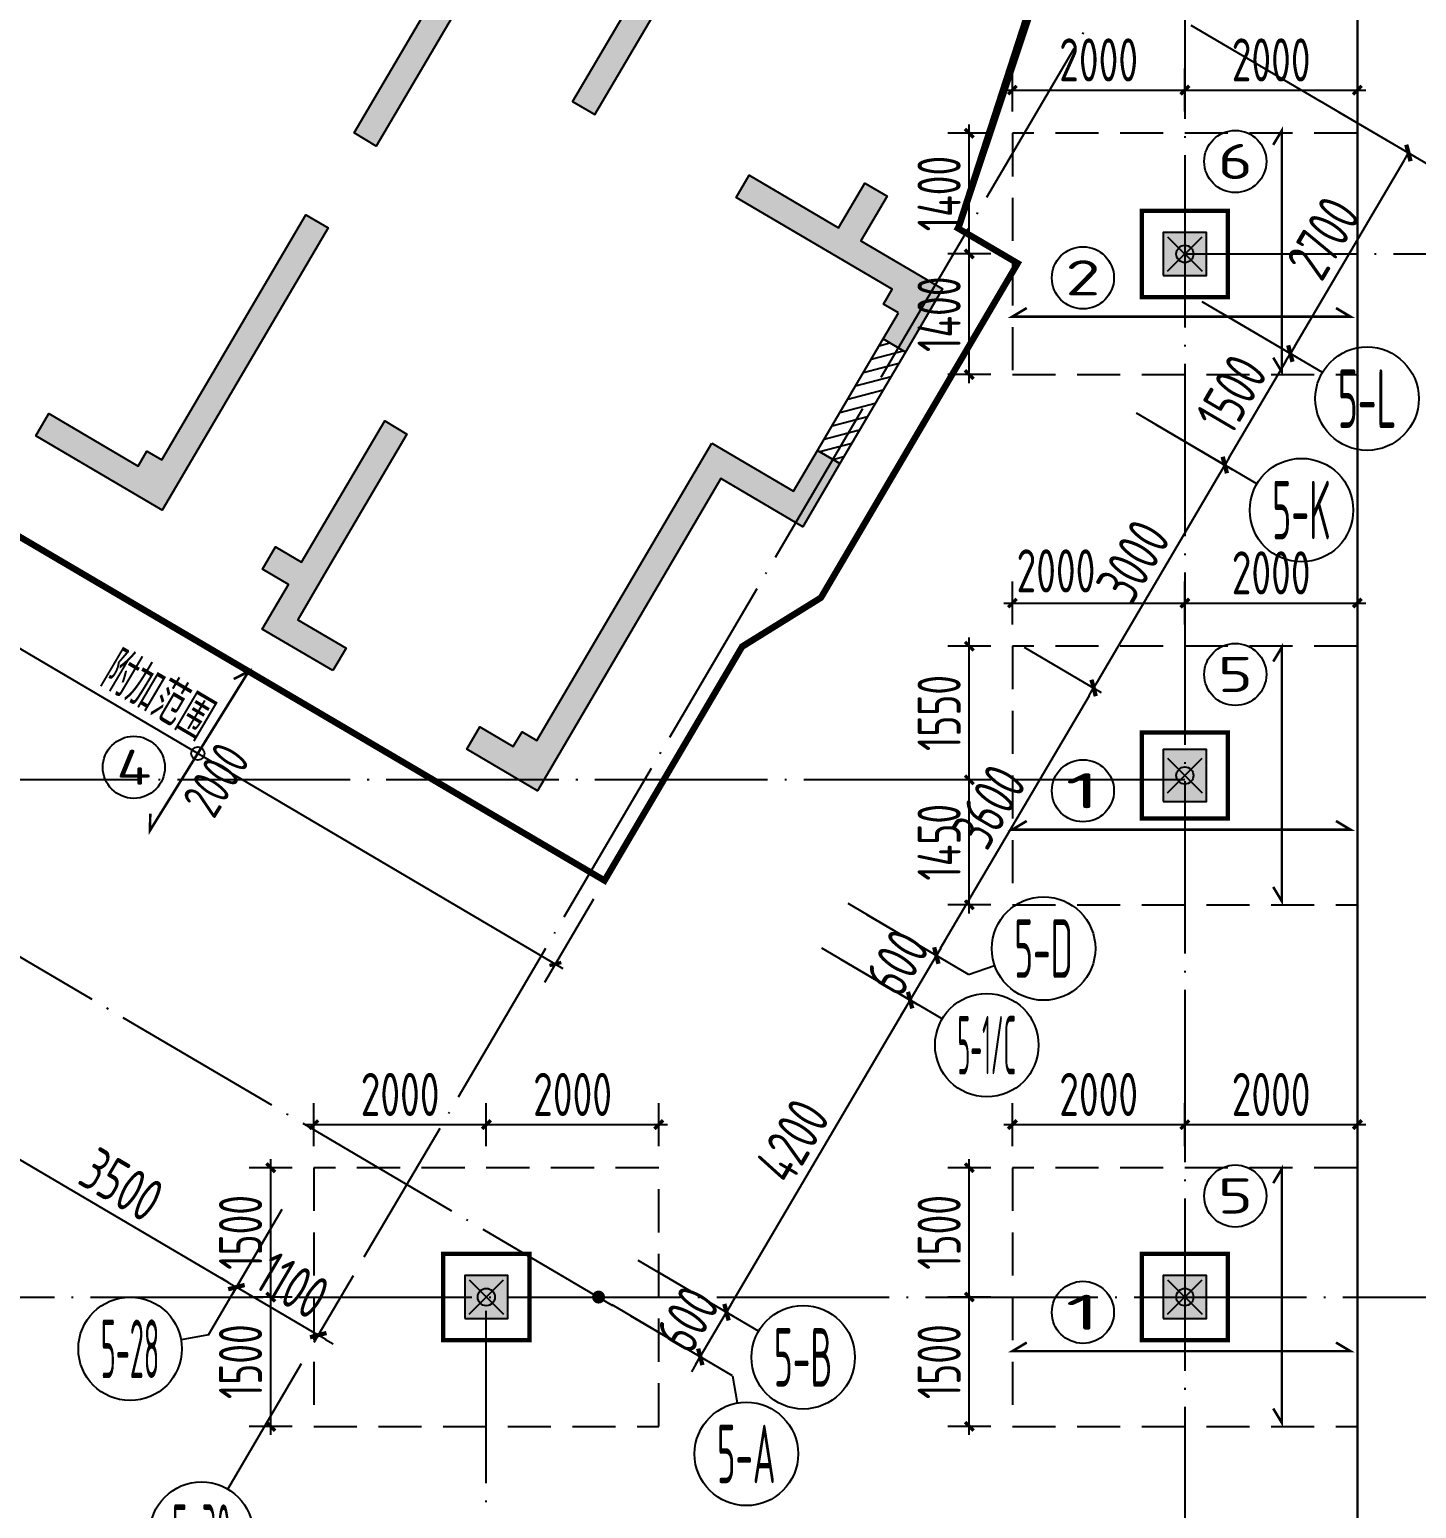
# Model space of a CAD drawing. Extents: x -57409 to 252654, y -8259 to 229119.
# Drawn here: x 74782 to 90863, y 132811 to 149965 of the extents above; entities that cross this region are included whole.
import ezdxf
from ezdxf.enums import TextEntityAlignment as Align

# ---------------------------------------------------------------- set-up
doc = ezdxf.new("R2010")
doc.units = 0
doc.header["$LTSCALE"] = 100
doc.header["$PDMODE"] = 35
doc.header["$PDSIZE"] = 200
doc.linetypes.add('DASHED', pattern=[0.75, 0.5, -0.25])
doc.linetypes.add('DOTE', pattern=[2.42, 2, -0.2, 0.02, -0.2])
doc.layers.get('0').update_dxf_attribs({"linetype": 'CONTINUOUS'})
doc.layers.get('Defpoints').update_dxf_attribs({"linetype": 'CONTINUOUS'})
for name, color, linetype in [('B-TEXT', 3, 'CONTINUOUS'), ('codim', 7, 'CONTINUOUS'), ('COLU', 7, 'CONTINUOUS'), ('CT', 2, 'CONTINUOUS'), ('dote', 253, 'DOTE'), ('h填实-主楼', 254, 'CONTINUOUS'), ('h填实-柱墙', 254, 'CONTINUOUS'), ('h斜线-墙', 7, 'CONTINUOUS'), ('wall-主楼', 2, 'CONTINUOUS'), ('wall-开洞', 5, 'CONTINUOUS'), ('Z-AXIS', 3, 'CONTINUOUS'), ('Z-TEXT', 2, 'CONTINUOUS'), ('z柱下板带', 140, 'CONTINUOUS'), ('板底钢筋', 24, 'CONTINUOUS'), ('楼板负筋标注', 94, 'CONTINUOUS')]:
    doc.layers.add(name, color=color, linetype=linetype)
doc.layers.add('重心计算', color=7, linetype='CONTINUOUS', plot=False)
doc.styles.add('_TCH_AXIS', font='tssdeng.shx', dxfattribs={"width": 0.7, "bigfont": 'tssdchn.shx'})
doc.styles.add('COMPLEX', font='tssdeng.shx', dxfattribs={"width": 0.7, "bigfont": 'tssdchn.shx'})
doc.styles.add('Jgcad-DIM', font='tssdeng.shx', dxfattribs={"width": 0.7, "bigfont": 'tssdchn.shx'})
doc.styles.get("Standard").update_dxf_attribs({"font": 'tssdeng.shx', "width": 0.7, "bigfont": 'tssdchn.shx'})
doc.styles.add('TSSD_Dimension', font='tssdeng.shx', dxfattribs={"width": 0.7})
doc.dimstyles.new('TSSD_100_100$0', dxfattribs={"dimtxt": 300, "dimasz": 100, "dimexe": 100, "dimexo": 250, "dimgap": 100, "dimtad": 1, "dimdec": 0, "dimzin": 0, "dimdsep": 46, "dimtxsty": 'TSSD_Dimension', "dimblk": '_tsdbk', "dimblk1": '_tsdbk', "dimblk2": '_tsdbk', "dimsah": 1, "dimcen": 0, "dimdle": 100, "dimclrt": 7, "dimadec": 0, "dimazin": 0, "dimtfac": 1, "dimtdec": 0, "dimtix": 1, "dimtmove": 2, "dimatfit": 3, "dimldrblk": '_tsdbk', "dimfxl": 1, "dimtolj": 1, "dimtzin": 0, "dimarcsym": 0})

# ---------------------------------------------------------------- blocks, each defined once
blk = doc.blocks.new('_tsdbk')
blk.add_line((-1, 0), (0, 0))
at = {"const_width": 0.5}
blk.add_lwpolyline([(-0.7, -0.7), (0.7, 0.7)], dxfattribs=at)
blk = doc.blocks.new('*D396')
at = {"layer": 'Defpoints', "color": 0}
for p in [(74694, 138056), (74163, 137152), (77711, 136282)]:
    blk.add_point(p, dxfattribs=at)
at = {"layer": 'Z-AXIS', "color": 0, "lineweight": -2}
for p, q in [((74567, 137840), (74113, 137066)), ((77094, 135429), (74249, 137102)), ((77585, 136066), (77130, 135292))]:
    blk.add_line(p, q, dxfattribs=at)
at = {"layer": 'Z-AXIS', "color": 0, "lineweight": -2, "xscale": 100, "yscale": 100, "zscale": 100}
for p, rotation in [((74163, 137152), 149.5453717284223), ((77180, 135378), 329.5453717284223)]:
    blk.add_blockref('_tsdbk', p, dxfattribs=dict(at, rotation=rotation))
at = {"layer": 'Z-AXIS', "color": 7, "insert": (75849, 136567), "char_height": 500, "attachment_point": 5, "rotation": 329.5454, "style": 'TSSD_Dimension'}
blk.add_mtext('\\A1;3500', dxfattribs=at)
blk = doc.blocks.new('*D397')
at = {"layer": 'Defpoints', "color": 0}
for p in [(77711, 136282), (78660, 135724), (77180, 135378)]:
    blk.add_point(p, dxfattribs=at)
at = {"layer": 'Z-AXIS', "color": 0, "lineweight": -2}
for p, q in [((77585, 136066), (77130, 135292)), ((77094, 135429), (77008, 135480)), ((78129, 134821), (77180, 135378)), ((78533, 135508), (78078, 134735)), ((78215, 134770), (78301, 134720))]:
    blk.add_line(p, q, dxfattribs=at)
at = {"layer": 'Z-AXIS', "color": 0, "lineweight": -2, "xscale": 100, "yscale": 100, "zscale": 100}
for p, rotation in [((77180, 135378), 329.5453717284223), ((78129, 134821), 149.5453717284223)]:
    blk.add_blockref('_tsdbk', p, dxfattribs=dict(at, rotation=rotation))
at = {"layer": 'Z-AXIS', "color": 7, "insert": (77832, 135401), "char_height": 500, "attachment_point": 5, "rotation": 329.5454, "style": 'TSSD_Dimension'}
blk.add_mtext('\\A1;1100', dxfattribs=at)
blk = doc.blocks.new('*D398')
at = {"layer": 'Defpoints', "color": 0}
for p in [(81839, 135688), (81535, 135171), (82863, 135087)]:
    blk.add_point(p, dxfattribs=at)
at = {"layer": 'Z-AXIS', "color": 0, "lineweight": -2}
for p, q in [((82055, 135562), (82949, 135036)), ((82914, 135173), (82964, 135259)), ((81751, 135045), (82645, 134519)), ((82559, 134569), (82863, 135087)), ((82508, 134483), (82457, 134397))]:
    blk.add_line(p, q, dxfattribs=at)
at = {"layer": 'Z-AXIS', "color": 0, "lineweight": -2, "yscale": 100, "zscale": 100}
for p, xscale, rotation in [((82863, 135087), 100, 239.5453717367871), ((82559, 134569), 99.99999999999999, 59.5453717367871)]:
    blk.add_blockref('_tsdbk', p, dxfattribs=dict(at, xscale=xscale, rotation=rotation))
at = {"layer": 'Z-AXIS', "color": 7, "insert": (82409, 135005), "char_height": 500, "attachment_point": 5, "rotation": 59.5454, "style": 'TSSD_Dimension'}
blk.add_mtext('\\A1;600', dxfattribs=at)
blk = doc.blocks.new('*D399')
at = {"layer": 'Defpoints', "color": 0}
for p in [(83968, 139309), (84992, 138707), (81839, 135688)]:
    blk.add_point(p, dxfattribs=at)
at = {"layer": 'Z-AXIS', "color": 0, "lineweight": -2}
for p, q in [((84184, 139182), (85078, 138657)), ((82914, 135173), (84941, 138621)), ((82055, 135562), (82949, 135036))]:
    blk.add_line(p, q, dxfattribs=at)
at = {"layer": 'Z-AXIS', "color": 0, "lineweight": -2, "xscale": 100, "yscale": 100, "zscale": 100}
for p, rotation in [((84992, 138707), 59.54537173678716), ((82863, 135087), 239.5453717367871)]:
    blk.add_blockref('_tsdbk', p, dxfattribs=dict(at, rotation=rotation))
at = {"layer": 'Z-AXIS', "color": 7, "insert": (83626, 137074), "char_height": 500, "attachment_point": 5, "rotation": 59.5454, "style": 'TSSD_Dimension'}
blk.add_mtext('\\A1;4200', dxfattribs=at)
blk = doc.blocks.new('*D400')
at = {"layer": 'Defpoints', "color": 0}
for p in [(86097, 142930), (87120, 142328), (84272, 139826)]:
    blk.add_point(p, dxfattribs=at)
at = {"layer": 'Z-AXIS', "color": 0, "lineweight": -2}
for p, q in [((86313, 142803), (87207, 142277)), ((85346, 139311), (87070, 142242)), ((84488, 139700), (85382, 139174))]:
    blk.add_line(p, q, dxfattribs=at)
at = {"layer": 'Z-AXIS', "color": 0, "lineweight": -2, "xscale": 100, "yscale": 100, "zscale": 100}
for p, rotation in [((87120, 142328), 59.54537173678716), ((85296, 139224), 239.5453717367871)]:
    blk.add_blockref('_tsdbk', p, dxfattribs=dict(at, rotation=rotation))
at = {"layer": 'Z-AXIS', "color": 7, "insert": (85906, 140954), "char_height": 500, "attachment_point": 5, "rotation": 59.5454, "style": 'TSSD_Dimension'}
blk.add_mtext('\\A1;3600', dxfattribs=at)
blk = doc.blocks.new('*D401')
at = {"layer": 'Defpoints', "color": 0}
for p in [(87618, 145516), (88641, 144914), (86097, 142930)]:
    blk.add_point(p, dxfattribs=at)
at = {"layer": 'Z-AXIS', "color": 0, "lineweight": -2}
for p, q in [((87833, 145389), (88727, 144863)), ((87171, 142414), (88590, 144828)), ((86313, 142803), (87207, 142277))]:
    blk.add_line(p, q, dxfattribs=at)
at = {"layer": 'Z-AXIS', "color": 0, "lineweight": -2, "xscale": 100, "yscale": 100, "zscale": 100}
for p, rotation in [((88641, 144914), 59.54537173678716), ((87120, 142328), 239.5453717367871)]:
    blk.add_blockref('_tsdbk', p, dxfattribs=dict(at, rotation=rotation))
at = {"layer": 'Z-AXIS', "color": 7, "insert": (87579, 143798), "char_height": 500, "attachment_point": 5, "rotation": 59.5454, "style": 'TSSD_Dimension'}
blk.add_mtext('\\A1;3000', dxfattribs=at)
blk = doc.blocks.new('*D402')
at = {"layer": 'Defpoints', "color": 0}
for p in [(88378, 146809), (89401, 146207), (87618, 145516)]:
    blk.add_point(p, dxfattribs=at)
at = {"layer": 'Z-AXIS', "color": 0, "lineweight": -2}
for p, q in [((88593, 146682), (89488, 146156)), ((88692, 145000), (89351, 146121)), ((87833, 145389), (88727, 144863))]:
    blk.add_line(p, q, dxfattribs=at)
at = {"layer": 'Z-AXIS', "color": 0, "lineweight": -2, "xscale": 100, "yscale": 100, "zscale": 100}
for p, rotation in [((89401, 146207), 59.54537173678716), ((88641, 144914), 239.5453717367871)]:
    blk.add_blockref('_tsdbk', p, dxfattribs=dict(at, rotation=rotation))
at = {"layer": 'Z-AXIS', "color": 7, "insert": (88719, 145738), "char_height": 500, "attachment_point": 5, "rotation": 59.5454, "style": 'TSSD_Dimension'}
blk.add_mtext('\\A1;1500', dxfattribs=at)
blk = doc.blocks.new('*D403')
at = {"layer": 'Defpoints', "color": 0}
for p in [(89746, 149136), (90770, 148534), (88378, 146809)]:
    blk.add_point(p, dxfattribs=at)
at = {"layer": 'Z-AXIS', "color": 0, "lineweight": -2}
for p, q in [((89962, 149009), (90856, 148484)), ((89452, 146293), (90719, 148448)), ((88593, 146682), (89488, 146156))]:
    blk.add_line(p, q, dxfattribs=at)
at = {"layer": 'Z-AXIS', "color": 0, "lineweight": -2, "xscale": 100, "yscale": 100, "zscale": 100}
for p, rotation in [((90770, 148534), 59.54537173678716), ((89401, 146207), 239.5453717367871)]:
    blk.add_blockref('_tsdbk', p, dxfattribs=dict(at, rotation=rotation))
at = {"layer": 'Z-AXIS', "color": 7, "insert": (89784, 147548), "char_height": 500, "attachment_point": 5, "rotation": 59.5454, "style": 'TSSD_Dimension'}
blk.add_mtext('\\A1;2700', dxfattribs=at)
blk = doc.blocks.new('*D404')
at = {"layer": 'Defpoints', "color": 0}
for p in [(84272, 139826), (83968, 139309), (85296, 139224)]:
    blk.add_point(p, dxfattribs=at)
at = {"layer": 'Z-AXIS', "color": 0, "lineweight": -2}
for p, q in [((84488, 139700), (85382, 139174)), ((85346, 139311), (85397, 139397)), ((84184, 139182), (85078, 138657)), ((84992, 138707), (85296, 139224)), ((84941, 138621), (84890, 138535))]:
    blk.add_line(p, q, dxfattribs=at)
at = {"layer": 'Z-AXIS', "color": 0, "lineweight": -2, "yscale": 100, "zscale": 100}
for p, xscale, rotation in [((85296, 139224), 100, 239.5453717367871), ((84992, 138707), 99.99999999999999, 59.5453717367871)]:
    blk.add_blockref('_tsdbk', p, dxfattribs=dict(at, xscale=xscale, rotation=rotation))
at = {"layer": 'Z-AXIS', "color": 7, "insert": (84842, 139143), "char_height": 500, "attachment_point": 5, "rotation": 59.5454, "style": 'TSSD_Dimension'}
blk.add_mtext('\\A1;600', dxfattribs=at)
blk = doc.blocks.new('_AXISO')
blk.add_circle((0, 0), 0.5)
at = {"layer": 'B-TEXT', "style": 'COMPLEX', "width": 1.450893}
blk.add_attdef('A', text='', height=0.56, dxfattribs=at).set_placement((0.249375, -0.28), (0.749375, -0.28), align=Align.FIT)
blk = doc.blocks.new('_ArchTick')
at = {"color": 0, "linetype": 'ByBlock', "const_width": 0.4}
blk.add_lwpolyline([(-0.5, -0.5), (0.5, 0.5)], dxfattribs=at)
blk = doc.blocks.new('*D1765')
at = {"layer": 'codim', "color": 0, "lineweight": -2}
blk.add_line((77578, 133663), (77578, 135363), dxfattribs=at)
at = {"layer": 'codim', "color": 7, "lineweight": -2}
for p, q in [((77828, 135263), (77328, 135263)), ((77828, 133763), (77328, 133763))]:
    blk.add_line(p, q, dxfattribs=at)
at = {"layer": 'Defpoints', "color": 0}
for p in [(77578, 135263), (78078, 135263), (78078, 133763)]:
    blk.add_point(p, dxfattribs=at)
at = {"layer": 'codim', "color": 0, "lineweight": -2, "xscale": 100, "yscale": 100, "zscale": 100}
for p, rotation in [((77578, 135263), 90), ((77578, 133763), 270)]:
    blk.add_blockref('_ArchTick', p, dxfattribs=dict(at, rotation=rotation))
at = {"layer": 'codim', "color": 1, "insert": (77228, 134513), "char_height": 500, "attachment_point": 5, "rotation": 90, "style": 'Jgcad-DIM'}
blk.add_mtext('\\A1;1500', dxfattribs=at)
blk = doc.blocks.new('*D1766')
at = {"layer": 'codim', "color": 7, "lineweight": -2}
for p, q in [((77828, 136763), (77328, 136763)), ((77828, 135263), (77328, 135263))]:
    blk.add_line(p, q, dxfattribs=at)
at = {"layer": 'codim', "color": 0, "lineweight": -2}
blk.add_line((77578, 135163), (77578, 136863), dxfattribs=at)
at = {"layer": 'Defpoints', "color": 0}
for p in [(77578, 136763), (78078, 136763), (78078, 135263)]:
    blk.add_point(p, dxfattribs=at)
at = {"layer": 'codim', "color": 0, "lineweight": -2, "xscale": 100, "yscale": 100, "zscale": 100}
for p, rotation in [((77578, 136763), 90), ((77578, 135263), 270)]:
    blk.add_blockref('_ArchTick', p, dxfattribs=dict(at, rotation=rotation))
at = {"layer": 'codim', "color": 1, "insert": (77228, 136013), "char_height": 500, "attachment_point": 5, "rotation": 90, "style": 'Jgcad-DIM'}
blk.add_mtext('\\A1;1500', dxfattribs=at)
blk = doc.blocks.new('*D1767')
at = {"layer": 'codim', "color": 7, "lineweight": -2}
for p, q in [((78078, 137013), (78078, 137513)), ((80078, 137013), (80078, 137513))]:
    blk.add_line(p, q, dxfattribs=at)
at = {"layer": 'codim', "color": 0, "lineweight": -2}
blk.add_line((77978, 137263), (80178, 137263), dxfattribs=at)
at = {"layer": 'Defpoints', "color": 0}
for p in [(80078, 137263), (78078, 136763), (80078, 136763)]:
    blk.add_point(p, dxfattribs=at)
at = {"layer": 'codim', "color": 0, "lineweight": -2, "xscale": 100, "yscale": 100, "zscale": 100, "rotation": 180}
blk.add_blockref('_ArchTick', (78078, 137263), dxfattribs=at)
at = {"layer": 'codim', "color": 0, "lineweight": -2, "xscale": 100, "yscale": 100, "zscale": 100}
blk.add_blockref('_ArchTick', (80078, 137263), dxfattribs=at)
at = {"layer": 'codim', "color": 1, "insert": (79078, 137613), "char_height": 500, "attachment_point": 5, "style": 'Jgcad-DIM'}
blk.add_mtext('\\A1;2000', dxfattribs=at)
blk = doc.blocks.new('*D1768')
at = {"layer": 'codim', "color": 7, "lineweight": -2}
for p, q in [((80078, 137013), (80078, 137513)), ((82078, 137013), (82078, 137513))]:
    blk.add_line(p, q, dxfattribs=at)
at = {"layer": 'codim', "color": 0, "lineweight": -2}
blk.add_line((79978, 137263), (82178, 137263), dxfattribs=at)
at = {"layer": 'Defpoints', "color": 0}
for p in [(82078, 137263), (80078, 136763), (82078, 136763)]:
    blk.add_point(p, dxfattribs=at)
at = {"layer": 'codim', "color": 0, "lineweight": -2, "xscale": 100, "yscale": 100, "zscale": 100, "rotation": 180}
blk.add_blockref('_ArchTick', (80078, 137263), dxfattribs=at)
at = {"layer": 'codim', "color": 0, "lineweight": -2, "xscale": 100, "yscale": 100, "zscale": 100}
blk.add_blockref('_ArchTick', (82078, 137263), dxfattribs=at)
at = {"layer": 'codim', "color": 1, "insert": (81078, 137613), "char_height": 500, "attachment_point": 5, "style": 'Jgcad-DIM'}
blk.add_mtext('\\A1;2000', dxfattribs=at)
blk = doc.blocks.new('*D1108')
at = {"layer": 'codim', "color": 0, "lineweight": -2}
blk.add_line((85678, 133663), (85678, 135363), dxfattribs=at)
at = {"layer": 'codim', "color": 7, "lineweight": -2}
for p, q in [((85928, 135263), (85428, 135263)), ((85928, 133763), (85428, 133763))]:
    blk.add_line(p, q, dxfattribs=at)
at = {"layer": 'Defpoints', "color": 0}
for p in [(85678, 135263), (86178, 135263), (86178, 133763)]:
    blk.add_point(p, dxfattribs=at)
at = {"layer": 'codim', "color": 0, "lineweight": -2, "xscale": 100, "yscale": 100, "zscale": 100}
for p, rotation in [((85678, 135263), 90), ((85678, 133763), 270)]:
    blk.add_blockref('_ArchTick', p, dxfattribs=dict(at, rotation=rotation))
at = {"layer": 'codim', "color": 1, "insert": (85328, 134513), "char_height": 500, "attachment_point": 5, "rotation": 90, "style": 'Jgcad-DIM'}
blk.add_mtext('\\A1;1500', dxfattribs=at)
blk = doc.blocks.new('*D1109')
at = {"layer": 'codim', "color": 7, "lineweight": -2}
for p, q in [((85928, 136763), (85428, 136763)), ((85928, 135263), (85428, 135263))]:
    blk.add_line(p, q, dxfattribs=at)
at = {"layer": 'codim', "color": 0, "lineweight": -2}
blk.add_line((85678, 135163), (85678, 136863), dxfattribs=at)
at = {"layer": 'Defpoints', "color": 0}
for p in [(85678, 136763), (86178, 136763), (86178, 135263)]:
    blk.add_point(p, dxfattribs=at)
at = {"layer": 'codim', "color": 0, "lineweight": -2, "xscale": 100, "yscale": 100, "zscale": 100}
for p, rotation in [((85678, 136763), 90), ((85678, 135263), 270)]:
    blk.add_blockref('_ArchTick', p, dxfattribs=dict(at, rotation=rotation))
at = {"layer": 'codim', "color": 1, "insert": (85328, 136013), "char_height": 500, "attachment_point": 5, "rotation": 90, "style": 'Jgcad-DIM'}
blk.add_mtext('\\A1;1500', dxfattribs=at)
blk = doc.blocks.new('*D1110')
at = {"layer": 'codim', "color": 7, "lineweight": -2}
for p, q in [((86178, 137013), (86178, 137513)), ((88178, 137013), (88178, 137513))]:
    blk.add_line(p, q, dxfattribs=at)
at = {"layer": 'codim', "color": 0, "lineweight": -2}
blk.add_line((86078, 137263), (88278, 137263), dxfattribs=at)
at = {"layer": 'Defpoints', "color": 0}
for p in [(88178, 137263), (86178, 136763), (88178, 136763)]:
    blk.add_point(p, dxfattribs=at)
at = {"layer": 'codim', "color": 0, "lineweight": -2, "xscale": 100, "yscale": 100, "zscale": 100, "rotation": 180}
blk.add_blockref('_ArchTick', (86178, 137263), dxfattribs=at)
at = {"layer": 'codim', "color": 0, "lineweight": -2, "xscale": 100, "yscale": 100, "zscale": 100}
blk.add_blockref('_ArchTick', (88178, 137263), dxfattribs=at)
at = {"layer": 'codim', "color": 1, "insert": (87178, 137613), "char_height": 500, "attachment_point": 5, "style": 'Jgcad-DIM'}
blk.add_mtext('\\A1;2000', dxfattribs=at)
blk = doc.blocks.new('*D1111')
at = {"layer": 'codim', "color": 7, "lineweight": -2}
for p, q in [((88178, 137013), (88178, 137513)), ((90178, 137013), (90178, 137513))]:
    blk.add_line(p, q, dxfattribs=at)
at = {"layer": 'codim', "color": 0, "lineweight": -2}
blk.add_line((88078, 137263), (90278, 137263), dxfattribs=at)
at = {"layer": 'Defpoints', "color": 0}
for p in [(90178, 137263), (88178, 136763), (90178, 136763)]:
    blk.add_point(p, dxfattribs=at)
at = {"layer": 'codim', "color": 0, "lineweight": -2, "xscale": 100, "yscale": 100, "zscale": 100, "rotation": 180}
blk.add_blockref('_ArchTick', (88178, 137263), dxfattribs=at)
at = {"layer": 'codim', "color": 0, "lineweight": -2, "xscale": 100, "yscale": 100, "zscale": 100}
blk.add_blockref('_ArchTick', (90178, 137263), dxfattribs=at)
at = {"layer": 'codim', "color": 1, "insert": (89178, 137613), "char_height": 500, "attachment_point": 5, "style": 'Jgcad-DIM'}
blk.add_mtext('\\A1;2000', dxfattribs=at)
blk = doc.blocks.new('*D1112')
at = {"layer": 'codim', "color": 0, "lineweight": -2}
blk.add_line((85678, 139713), (85678, 141363), dxfattribs=at)
at = {"layer": 'codim', "color": 7, "lineweight": -2}
for p, q in [((85928, 141263), (85428, 141263)), ((85928, 139813), (85428, 139813))]:
    blk.add_line(p, q, dxfattribs=at)
at = {"layer": 'Defpoints', "color": 0}
for p in [(85678, 141263), (86178, 141263), (86178, 139813)]:
    blk.add_point(p, dxfattribs=at)
at = {"layer": 'codim', "color": 0, "lineweight": -2, "xscale": 100, "yscale": 100, "zscale": 100}
for p, rotation in [((85678, 141263), 90), ((85678, 139813), 270)]:
    blk.add_blockref('_ArchTick', p, dxfattribs=dict(at, rotation=rotation))
at = {"layer": 'codim', "color": 1, "insert": (85328, 140538), "char_height": 500, "attachment_point": 5, "rotation": 90, "style": 'Jgcad-DIM'}
blk.add_mtext('\\A1;1450', dxfattribs=at)
blk = doc.blocks.new('*D1113')
at = {"layer": 'codim', "color": 0, "lineweight": -2}
blk.add_line((85678, 141163), (85678, 142913), dxfattribs=at)
at = {"layer": 'codim', "color": 7, "lineweight": -2}
for p, q in [((85928, 142813), (85428, 142813)), ((85928, 141263), (85428, 141263))]:
    blk.add_line(p, q, dxfattribs=at)
at = {"layer": 'Defpoints', "color": 0}
for p in [(85678, 142813), (86178, 142813), (86178, 141263)]:
    blk.add_point(p, dxfattribs=at)
at = {"layer": 'codim', "color": 0, "lineweight": -2, "xscale": 100, "yscale": 100, "zscale": 100}
for p, rotation in [((85678, 142813), 90), ((85678, 141263), 270)]:
    blk.add_blockref('_ArchTick', p, dxfattribs=dict(at, rotation=rotation))
at = {"layer": 'codim', "color": 1, "insert": (85328, 142038), "char_height": 500, "attachment_point": 5, "rotation": 90, "style": 'Jgcad-DIM'}
blk.add_mtext('\\A1;1550', dxfattribs=at)
blk = doc.blocks.new('*D1114')
at = {"layer": 'codim', "color": 7, "lineweight": -2}
for p, q in [((86178, 143063), (86178, 143563)), ((88178, 143063), (88178, 143563))]:
    blk.add_line(p, q, dxfattribs=at)
at = {"layer": 'codim', "color": 0, "lineweight": -2}
blk.add_line((86078, 143313), (88278, 143313), dxfattribs=at)
at = {"layer": 'Defpoints', "color": 0}
for p in [(88178, 143313), (86178, 142813), (88178, 142813)]:
    blk.add_point(p, dxfattribs=at)
at = {"layer": 'codim', "color": 0, "lineweight": -2, "xscale": 100, "yscale": 100, "zscale": 100, "rotation": 180}
blk.add_blockref('_ArchTick', (86178, 143313), dxfattribs=at)
at = {"layer": 'codim', "color": 0, "lineweight": -2, "xscale": 100, "yscale": 100, "zscale": 100}
blk.add_blockref('_ArchTick', (88178, 143313), dxfattribs=at)
at = {"layer": 'codim', "color": 1, "insert": (86683, 143686), "char_height": 500, "attachment_point": 5, "style": 'Jgcad-DIM'}
blk.add_mtext('\\A1;2000', dxfattribs=at)
blk = doc.blocks.new('*D1115')
at = {"layer": 'codim', "color": 7, "lineweight": -2}
for p, q in [((88178, 143063), (88178, 143563)), ((90178, 143063), (90178, 143563))]:
    blk.add_line(p, q, dxfattribs=at)
at = {"layer": 'codim', "color": 0, "lineweight": -2}
blk.add_line((88078, 143313), (90278, 143313), dxfattribs=at)
at = {"layer": 'Defpoints', "color": 0}
for p in [(90178, 143313), (88178, 142813), (90178, 142813)]:
    blk.add_point(p, dxfattribs=at)
at = {"layer": 'codim', "color": 0, "lineweight": -2, "xscale": 100, "yscale": 100, "zscale": 100, "rotation": 180}
blk.add_blockref('_ArchTick', (88178, 143313), dxfattribs=at)
at = {"layer": 'codim', "color": 0, "lineweight": -2, "xscale": 100, "yscale": 100, "zscale": 100}
blk.add_blockref('_ArchTick', (90178, 143313), dxfattribs=at)
at = {"layer": 'codim', "color": 1, "insert": (89178, 143663), "char_height": 500, "attachment_point": 5, "style": 'Jgcad-DIM'}
blk.add_mtext('\\A1;2000', dxfattribs=at)
blk = doc.blocks.new('*D1116')
at = {"layer": 'codim', "color": 7, "lineweight": -2}
for p, q in [((85928, 147363), (85428, 147363)), ((85928, 145963), (85428, 145963))]:
    blk.add_line(p, q, dxfattribs=at)
at = {"layer": 'codim', "color": 0, "lineweight": -2}
blk.add_line((85678, 145863), (85678, 147463), dxfattribs=at)
at = {"layer": 'Defpoints', "color": 0}
for p in [(85678, 147363), (86178, 147363), (86178, 145963)]:
    blk.add_point(p, dxfattribs=at)
at = {"layer": 'codim', "color": 0, "lineweight": -2, "xscale": 100, "yscale": 100, "zscale": 100}
for p, rotation in [((85678, 147363), 90), ((85678, 145963), 270)]:
    blk.add_blockref('_ArchTick', p, dxfattribs=dict(at, rotation=rotation))
at = {"layer": 'codim', "color": 1, "insert": (85328, 146663), "char_height": 500, "attachment_point": 5, "rotation": 90, "style": 'Jgcad-DIM'}
blk.add_mtext('\\A1;1400', dxfattribs=at)
blk = doc.blocks.new('*D1117')
at = {"layer": 'codim', "color": 7, "lineweight": -2}
for p, q in [((85928, 148763), (85428, 148763)), ((85928, 147363), (85428, 147363))]:
    blk.add_line(p, q, dxfattribs=at)
at = {"layer": 'codim', "color": 0, "lineweight": -2}
blk.add_line((85678, 147263), (85678, 148863), dxfattribs=at)
at = {"layer": 'Defpoints', "color": 0}
for p in [(85678, 148763), (86178, 148763), (86178, 147363)]:
    blk.add_point(p, dxfattribs=at)
at = {"layer": 'codim', "color": 0, "lineweight": -2, "xscale": 100, "yscale": 100, "zscale": 100}
for p, rotation in [((85678, 148763), 90), ((85678, 147363), 270)]:
    blk.add_blockref('_ArchTick', p, dxfattribs=dict(at, rotation=rotation))
at = {"layer": 'codim', "color": 1, "insert": (85328, 148063), "char_height": 500, "attachment_point": 5, "rotation": 90, "style": 'Jgcad-DIM'}
blk.add_mtext('\\A1;1400', dxfattribs=at)
blk = doc.blocks.new('*D1118')
at = {"layer": 'codim', "color": 7, "lineweight": -2}
for p, q in [((86178, 149013), (86178, 149513)), ((88178, 149013), (88178, 149513))]:
    blk.add_line(p, q, dxfattribs=at)
at = {"layer": 'codim', "color": 0, "lineweight": -2}
blk.add_line((86078, 149263), (88278, 149263), dxfattribs=at)
at = {"layer": 'Defpoints', "color": 0}
for p in [(88178, 149263), (86178, 148763), (88178, 148763)]:
    blk.add_point(p, dxfattribs=at)
at = {"layer": 'codim', "color": 0, "lineweight": -2, "xscale": 100, "yscale": 100, "zscale": 100, "rotation": 180}
blk.add_blockref('_ArchTick', (86178, 149263), dxfattribs=at)
at = {"layer": 'codim', "color": 0, "lineweight": -2, "xscale": 100, "yscale": 100, "zscale": 100}
blk.add_blockref('_ArchTick', (88178, 149263), dxfattribs=at)
at = {"layer": 'codim', "color": 1, "insert": (87178, 149613), "char_height": 500, "attachment_point": 5, "style": 'Jgcad-DIM'}
blk.add_mtext('\\A1;2000', dxfattribs=at)
blk = doc.blocks.new('*D1119')
at = {"layer": 'codim', "color": 7, "lineweight": -2}
for p, q in [((88178, 149013), (88178, 149513)), ((90178, 149013), (90178, 149513))]:
    blk.add_line(p, q, dxfattribs=at)
at = {"layer": 'codim', "color": 0, "lineweight": -2}
blk.add_line((88078, 149263), (90278, 149263), dxfattribs=at)
at = {"layer": 'Defpoints', "color": 0}
for p in [(90178, 149263), (88178, 148763), (90178, 148763)]:
    blk.add_point(p, dxfattribs=at)
at = {"layer": 'codim', "color": 0, "lineweight": -2, "xscale": 100, "yscale": 100, "zscale": 100, "rotation": 180}
blk.add_blockref('_ArchTick', (88178, 149263), dxfattribs=at)
at = {"layer": 'codim', "color": 0, "lineweight": -2, "xscale": 100, "yscale": 100, "zscale": 100}
blk.add_blockref('_ArchTick', (90178, 149263), dxfattribs=at)
at = {"layer": 'codim', "color": 1, "insert": (89178, 149613), "char_height": 500, "attachment_point": 5, "style": 'Jgcad-DIM'}
blk.add_mtext('\\A1;2000', dxfattribs=at)
blk = doc.blocks.new('*D2954')
at = {"layer": 'codim', "color": 7, "lineweight": -2}
for p, q in [((71753, 145505), (71188, 144544)), ((81322, 139879), (80752, 138911))]:
    blk.add_line(p, q, dxfattribs=at)
at = {"layer": 'codim', "color": 0, "lineweight": -2}
blk.add_line((71228, 144811), (80965, 139075), dxfattribs=at)
at = {"layer": 'Defpoints', "color": 0}
for p in [(71880, 145720), (81449, 140094), (80879, 139126)]:
    blk.add_point(p, dxfattribs=at)
at = {"layer": 'codim', "color": 0, "lineweight": -2, "xscale": 100, "yscale": 100, "zscale": 100}
for p, rotation in [((71314, 144760), 149.5), ((80879, 139126), 329.5)]:
    blk.add_blockref('_ArchTick', p, dxfattribs=dict(at, rotation=rotation))
at = {"layer": 'codim', "color": 1, "insert": (76274, 142245), "char_height": 500, "attachment_point": 5, "rotation": 329.5, "style": 'Jgcad-DIM'}
blk.add_mtext('\\A1;\\A1;附加范围', dxfattribs=at)
blk = doc.blocks.new('后浇带现场')
at = {"color": 6, "lineweight": 30}
blk.add_lwpolyline([(760007, 730049), (760007, 673430), (717757, 673430), (717757, 730049)], dxfattribs=at)

msp = doc.modelspace()

# ---------------------------------------------------------------- hatches: boundary and pattern name
at = {"layer": 'h填实-主楼'}
for points in [[(80115, 151438.6), (79899.5, 151565.3), (80051.6, 151823.9), (80525.7, 151545.1), (78802.4, 148614.2), (78543.8, 148766.3)], [(82812.5, 150896.6), (83116.6, 151413.8), (82599.4, 151717.9), (81991.2, 150683.5), (81646.4, 150886.2), (81494.3, 150627.6), (81839.1, 150424.9), (81078.8, 149131.8), (81337.4, 148979.8), (82553.9, 151048.6)], [(84856.6, 146678.6), (84684.2, 146779.9), (84785.6, 146952.4), (82975.3, 148016.7), (83127.4, 148275.4), (84161.8, 147667.1), (84465.9, 148184.3), (84724.5, 148032.3), (84420.4, 147515.1), (85368.6, 146957.5), (84937.8, 146224.8), (84679.2, 146376.9)], [(76313.6, 144973.4), (77986.3, 147818.1), (78244.9, 147666), (76318.8, 144390.3), (74853.4, 145251.9), (75005.4, 145510.6), (76039.9, 144902.3), (76141.2, 145074.7)], [(78299.1, 142529.9), (77480.2, 143011.4), (77784.3, 143528.6), (77482.6, 143706), (77634.6, 143964.6), (77936.3, 143787.2), (78899.3, 145425.1), (79158, 145273), (78194.9, 143635.2), (77890.8, 143118), (78451.1, 142788.5)], [(82691.9, 145167.2), (83640.1, 144609.7), (83918.9, 145083.8), (84177.5, 144931.8), (83746.7, 144199), (82798.5, 144756.6), (80669.7, 141136), (79850.7, 141617.6), (80002.8, 141876.2), (80390.7, 141648.1), (80492.1, 141820.5), (80664.5, 141719.1)]]:
    msp.add_hatch(color=256, dxfattribs=at).paths.add_polyline_path(points)
at = {"layer": 'h填实-柱墙'}
for points in [[(87927.6, 147112.7), (88427.6, 147112.7), (88427.6, 147612.7), (87927.6, 147612.7)], [(87927.6, 141012.7), (88427.6, 141012.7), (88427.6, 141612.7), (87927.6, 141612.7)], [(79827.6, 135012.7), (80327.6, 135012.7), (80327.6, 135512.7), (79827.6, 135512.7)], [(87927.6, 135012.7), (88427.6, 135012.7), (88427.6, 135512.7), (87927.6, 135512.7)]]:
    msp.add_hatch(color=256, dxfattribs=at).paths.add_polyline_path(points)
at = {"layer": 'h斜线-墙'}
h = msp.add_hatch(dxfattribs=at)
h.set_pattern_fill('ANSI31', color=256, scale=40, angle=-30.45463, style=0)
h.set_pattern_definition([(14.54537, (9856.54, 8286.87), (-31.89562, 122.92953), [])])
h.paths.add_polyline_path([(84679.2, 146376.9), (84937.8, 146224.8), (84177.5, 144931.8), (83918.9, 145083.8)])

# ---------------------------------------------------------------- linework, layer by layer
at = {"layer": 'codim'}
msp.add_circle((76732.2, 141568.5), 76.9, dxfattribs=at)
at = {"layer": 'COLU'}
for points in [[(87927.6, 147112.7), (88427.6, 147112.7), (88427.6, 147612.7), (87927.6, 147612.7)], [(87927.6, 141012.7), (88427.6, 141012.7), (88427.6, 141612.7), (87927.6, 141612.7)], [(79827.6, 135012.7), (80327.6, 135012.7), (80327.6, 135512.7), (79827.6, 135512.7)], [(87927.6, 135012.7), (88427.6, 135012.7), (88427.6, 135512.7), (87927.6, 135512.7)]]:
    msp.add_lwpolyline(points, close=True, dxfattribs=at)
at = {"layer": 'CT', "const_width": 75}
msp.add_lwpolyline([(81811.6, 151365.2), (82571.9, 152658.3), (84656, 151432.9), (85340.8, 151610.5), (86591.1, 150875.4), (85552, 147668.9), (85547.1, 147660.7), (86238.7, 147254.1), (83957.8, 143375), (83043.4, 142806.3), (81448.7, 140094.1), (71880.1, 145720.2), (69016.4, 140849.7), (64189.3, 143688.5), (64518.5, 144248.4), (57449.8, 148404.6), (57120.6, 147844.7), (52810.2, 150378.6), (55902.1, 155637), (47109.3, 160806.9)], dxfattribs=at)
at = {"layer": 'CT', "color": 1, "const_width": 75}
msp.add_lwpolyline([(81811.6, 151365.2), (82571.9, 152658.3), (84640.4, 151442), (85325.2, 151619.7), (86618.7, 150859.2), (85553.7, 147667.9), (85548.9, 147659.7), (86238.7, 147254.1), (83957.8, 143375), (83045.4, 142809.7), (81448.7, 140094.1), (71880.2, 145720.2), (69016.4, 140849.7), (64447.9, 143536.4), (64777.1, 144096.4), (57708.5, 148252.6), (57379.2, 147692.6), (52810.2, 150378.6), (55902, 155637), (47109.3, 160806.9)], dxfattribs=at)
at = {"layer": 'CT', "const_width": 50}
for points in [[(87677.6, 146862.7), (88677.6, 146862.7), (88677.6, 147862.7), (87677.6, 147862.7)], [(87677.6, 140812.7), (88677.6, 140812.7), (88677.6, 141812.7), (87677.6, 141812.7)], [(79577.6, 134762.7), (80577.6, 134762.7), (80577.6, 135762.7), (79577.6, 135762.7)], [(87677.6, 134762.7), (88677.6, 134762.7), (88677.6, 135762.7), (87677.6, 135762.7)]]:
    msp.add_lwpolyline(points, close=True, dxfattribs=at)
at = {"layer": 'dote', "ltscale": 10}
for p, q in [((88177.6, 218687.9), (88177.7, 75280)), ((50698.1, 172095.4), (89753.7, 149131.5, 0)), ((42487, 158130.5), (81542.7, 135166.6, 0)), ((88114.3, 151827), (78659.4, 135723.7)), ((88177.6, 147362.7), (154527.6, 147362.7)), ((88177.7, 141262.7), (46208.1, 141262.7)), ((46449, 135262.7), (159877.6, 135262.7)), ((80077.6, 79862.7), (80077.6, 135262.7))]:
    msp.add_line(p, q, dxfattribs=at)
at = {"layer": 'wall-主楼'}
for points in [[(80115, 151438.6), (79899.5, 151565.3), (80051.6, 151823.9), (80525.7, 151545.1), (78802.4, 148614.2), (78543.8, 148766.3)], [(82812.5, 150896.6), (83116.6, 151413.8), (82599.4, 151717.9), (81991.2, 150683.5), (81646.4, 150886.2), (81494.3, 150627.6), (81839.1, 150424.9), (81078.8, 149131.8), (81337.4, 148979.8), (82553.9, 151048.6)], [(82691.9, 145167.2), (83640.1, 144609.7), (83918.9, 145083.8), (84177.5, 144931.8), (83746.7, 144199), (82798.5, 144756.6), (80669.7, 141136), (79850.7, 141617.6), (80002.8, 141876.2), (80390.7, 141648.1), (80492.1, 141820.5), (80664.5, 141719.1)]]:
    msp.add_lwpolyline(points, close=True, dxfattribs=at)
at = {"layer": 'wall-主楼', "elevation": 0}
for points in [[(84856.6, 146678.6), (84684.2, 146779.9), (84785.6, 146952.4), (82975.3, 148016.7), (83127.4, 148275.4), (84161.8, 147667.1), (84465.9, 148184.3), (84724.5, 148032.3), (84420.4, 147515.1), (85368.6, 146957.5), (84937.8, 146224.8), (84679.2, 146376.9)], [(76313.6, 144973.4), (77986.3, 147818.1), (78244.9, 147666), (76318.8, 144390.3), (74853.4, 145251.9), (75005.4, 145510.6), (76039.9, 144902.3), (76141.2, 145074.7)]]:
    msp.add_lwpolyline(points, close=True, dxfattribs=at)
msp.add_lwpolyline([(78299.1, 142529.9), (77480.2, 143011.4), (77784.3, 143528.6), (77482.6, 143706), (77634.6, 143964.6), (77936.3, 143787.2), (78899.3, 145425.1), (79158, 145273), (78194.9, 143635.2), (77890.8, 143118), (78451.1, 142788.5), (78299.1, 142529.9)], dxfattribs=at)
at = {"layer": 'wall-开洞', "elevation": 0}
msp.add_lwpolyline([(84679.2, 146376.9), (84937.8, 146224.8), (84177.5, 144931.8), (83918.9, 145083.8)], close=True, dxfattribs=at)
at = {"layer": 'Z-AXIS'}
for p, q in [((91141.7, 148315.8, 0), (89746.4, 149136.2, 0)), ((91141.7, 148315.8, 0), (89746.4, 149136.2, 0)), ((89773.1, 145988.3, 0), (88377.9, 146808.7, 0)), ((89012.9, 144695.2, 0), (87617.6, 145515.6, 0)), ((85667.6, 139005.8, 0), (84272.4, 139826.2, 0)), ((85363.5, 138488.6, 0), (83968.3, 139309, 0)), ((85667.6, 139005.8, 0), (85972.1, 139110.4, 0)), ((76854.7, 134824.7), (77711.3, 136281.5)), ((83234.7, 134868.1, 0), (81839.5, 135688.5, 0)), ((82930.6, 134350.9, 0), (81535.3, 135171.3, 0)), ((76854.7, 134824.7), (76537.8, 134768)), ((77078.9, 133035.7), (77935.5, 134492.6)), ((82930.6, 134350.9, 0), (82987.3, 134034, 0))]:
    msp.add_line(p, q, dxfattribs=at)
at = {"layer": 'Z-AXIS', "const_width": 75}
msp.add_lwpolyline([(81344.4, 135276.7, 1), (81414, 135248.7, 1)], format="xyb", close=True, dxfattribs=at)
at = {"layer": 'z柱下板带', "color": 181, "linetype": 'DASHED', "ltscale": 10}
msp.add_lwpolyline([(86177.6, 145962.7), (90177.6, 145962.7), (90177.6, 148762.7), (86177.6, 148762.7)], close=True, dxfattribs=at)
at = {"layer": 'z柱下板带', "color": 6, "linetype": 'DASHED', "ltscale": 10}
for points in [[(86177.6, 139812.7), (90177.6, 139812.7), (90177.6, 142812.7), (86177.6, 142812.7)], [(86177.6, 133762.7), (90177.6, 133762.7), (90177.6, 136762.7), (86177.6, 136762.7)]]:
    msp.add_lwpolyline(points, close=True, dxfattribs=at)
at = {"layer": 'z柱下板带', "linetype": 'DASHED', "ltscale": 10}
msp.add_lwpolyline([(78077.6, 133762.7), (82077.6, 133762.7), (82077.6, 136762.7), (78077.6, 136762.7)], close=True, dxfattribs=at)
at = {"layer": '板底钢筋', "const_width": 30}
for points in [[(89202.3, 146160), (89302.3, 145993.3), (89302.3, 148794.6), (89202.3, 148627.9)], [(86344.3, 146735.1), (86177.6, 146635.1), (90096.7, 146635.1), (89930.1, 146735.1)], [(89202.3, 140020.3), (89302.3, 139853.7), (89302.3, 142800.5), (89202.3, 142633.9)], [(76181.1, 140869.7), (76178.3, 140675.3), (77322.4, 142520.3), (77149.6, 142431.3)], [(86344.3, 140785.1), (86177.6, 140685.1), (90096.7, 140685.1), (89930.1, 140785.1)], [(89202.3, 133970.3), (89302.3, 133803.7), (89302.3, 136750.5), (89202.3, 136583.9)], [(86344.3, 134735.1), (86177.6, 134635.1), (90096.7, 134635.1), (89930.1, 134735.1)]]:
    msp.add_lwpolyline(points, dxfattribs=at)
at = {"layer": '重心计算', "color": 5}
for p in [(88177.6, 147362.7), (88177.6, 147362.7), (88177.6, 147362.7), (88177.6, 147362.7), (88177.6, 147362.7), (88177.6, 141312.7), (88177.6, 141312.7), (88177.6, 141312.7), (88177.6, 141312.7), (88177.6, 141312.7), (80077.6, 135262.7), (80077.6, 135262.7), (88177.6, 135262.7), (88177.6, 135262.7), (88177.6, 135262.7), (88177.6, 135262.7), (88177.6, 135262.7)]:
    msp.add_point(p, dxfattribs=at)

# ---------------------------------------------------------------- block references
at = {"color": 3, "lineweight": 30}
msp.add_blockref('后浇带现场', (-627579.1, -547267.4), dxfattribs=at)
at = {"layer": 'Z-AXIS'}
ref = msp.add_blockref('_AXISO', (90290.4, 145684.2, 0), dxfattribs=dict(at, xscale=1199.999999999998, yscale=1200, zscale=1200, rotation=359.9996457873818))
ref.add_attrib('A', '5-L', dxfattribs={"color": 7, "height": 678.82, "rotation": 359.99965, "style": '_TCH_AXIS', "width": 0.448276}).set_placement((89951, 145344.8, 0), (90629.8, 145344.8, 0), align=Align.FIT)
ref = msp.add_blockref('_AXISO', (89530.1, 144391.1, 0), dxfattribs=dict(at, xscale=1199.999999999998, yscale=1200, zscale=1200, rotation=359.9996457873818))
ref.add_attrib('A', '5-K', dxfattribs={"color": 7, "height": 678.82, "rotation": 359.99965, "style": '_TCH_AXIS', "width": 0.433333}).set_placement((89190.7, 144051.7, 0), (89869.5, 144051.7, 0), align=Align.FIT)
ref = msp.add_blockref('_AXISO', (86539.6, 139305.2, 0), dxfattribs=dict(at, xscale=1199.999999999998, yscale=1200, zscale=1200, rotation=359.9996457873818))
ref.add_attrib('A', '5-D', dxfattribs={"color": 7, "height": 678.82, "rotation": 359.99965, "style": '_TCH_AXIS', "width": 0.433333}).set_placement((86200.2, 138965.7, 0), (86879, 138965.7, 0), align=Align.FIT)
ref = msp.add_blockref('_AXISO', (85880.7, 138184.5, 0), dxfattribs=dict(at, xscale=1199.999999999998, yscale=1200, zscale=1200, rotation=359.9996457873818))
ref.add_attrib('A', '5-1/C', dxfattribs={"color": 7, "height": 678.82, "rotation": 359.99965, "style": '_TCH_AXIS', "width": 0.257426}).set_placement((85541.3, 137845.1, 0), (86220.1, 137845.1, 0), align=Align.FIT)
ref = msp.add_blockref('_AXISO', (75947.2, 134662.3), dxfattribs=dict(at, xscale=1199.999999999998, yscale=1200, zscale=1200, rotation=359.9996457873818))
ref.add_attrib('A', '5-28', dxfattribs={"color": 7, "height": 678.82, "rotation": 359.99965, "style": '_TCH_AXIS', "width": 0.325}).set_placement((75607.8, 134322.9), (76286.6, 134322.9), align=Align.FIT)
ref = msp.add_blockref('_AXISO', (83751.9, 134564, 0), dxfattribs=dict(at, xscale=1199.999999999998, yscale=1200, zscale=1200, rotation=359.9996457873818))
ref.add_attrib('A', '5-B', dxfattribs={"color": 7, "height": 678.82, "rotation": 359.99965, "style": '_TCH_AXIS', "width": 0.433333}).set_placement((83412.5, 134224.6, 0), (84091.3, 134224.6, 0), align=Align.FIT)
ref = msp.add_blockref('_AXISO', (83093, 133443.3, 0), dxfattribs=dict(at, xscale=1199.999999999998, yscale=1200, zscale=1200, rotation=359.9996457873818))
ref.add_attrib('A', '5-A', dxfattribs={"color": 7, "height": 678.82, "rotation": 359.99965, "style": '_TCH_AXIS', "width": 0.419355}).set_placement((82753.6, 133103.9, 0), (83432.4, 133103.9, 0), align=Align.FIT)
ref = msp.add_blockref('_AXISO', (76774.8, 132518.5), dxfattribs=dict(at, xscale=1199.999999999998, yscale=1200, zscale=1200, rotation=359.9996457873818))
ref.add_attrib('A', '5-30', dxfattribs={"color": 7, "height": 678.82, "rotation": 359.99965, "style": '_TCH_AXIS', "width": 0.325}).set_placement((76435.4, 132179.1), (77114.2, 132179.1), align=Align.FIT)
at = {"layer": 'Z-TEXT'}
ref = msp.add_blockref('_AXISO', (88762.5, 148435.2), dxfattribs=dict(at, xscale=720.0000000000074, yscale=720, zscale=720, rotation=359.9996457873825))
ref.add_attrib('A', '6', dxfattribs={"layer": 'Z-AXIS', "color": 7, "height": 407.3, "rotation": 359.99965, "style": '_TCH_AXIS', "width": 2}).set_placement((88558.9, 148231.6), (88966.2, 148231.6), align=Align.FIT)
ref = msp.add_blockref('_AXISO', (86995.6, 147085.4), dxfattribs=dict(at, xscale=720.0000000000074, yscale=720, zscale=720, rotation=359.9996457873825))
ref.add_attrib('A', '2', dxfattribs={"layer": 'Z-AXIS', "color": 7, "height": 407.3, "rotation": 359.99965, "style": '_TCH_AXIS', "width": 1.857143}).set_placement((86791.9, 146881.8), (87199.2, 146881.8), align=Align.FIT)
ref = msp.add_blockref('_AXISO', (88762.5, 142485.2), dxfattribs=dict(at, xscale=720.0000000000074, yscale=720, zscale=720, rotation=359.9996457873825))
ref.add_attrib('A', '5', dxfattribs={"layer": 'Z-AXIS', "color": 7, "height": 407.3, "rotation": 359.99965, "style": '_TCH_AXIS', "width": 1.857143}).set_placement((88558.9, 142281.6), (88966.2, 142281.6), align=Align.FIT)
ref = msp.add_blockref('_AXISO', (75990.6, 141407.8), dxfattribs=dict(at, xscale=720.0000000000074, yscale=720, zscale=720, rotation=359.9996457873825))
ref.add_attrib('A', '4', dxfattribs={"layer": 'Z-AXIS', "color": 7, "height": 407.3, "rotation": 359.99965, "style": '_TCH_AXIS', "width": 1.733333}).set_placement((75787, 141204.2), (76194.3, 141204.2), align=Align.FIT)
ref = msp.add_blockref('_AXISO', (86995.6, 141135.4), dxfattribs=dict(at, xscale=720.0000000000074, yscale=720, zscale=720, rotation=359.9996457873825))
ref.add_attrib('A', '1', dxfattribs={"layer": 'Z-AXIS', "color": 7, "height": 407.3, "rotation": 359.99965, "style": '_TCH_AXIS', "width": 2.888889}).set_placement((86791.9, 140931.8), (87199.2, 140931.8), align=Align.FIT)
ref = msp.add_blockref('_AXISO', (88762.5, 136435.2), dxfattribs=dict(at, xscale=720.0000000000074, yscale=720, zscale=720, rotation=359.9996457873825))
ref.add_attrib('A', '5', dxfattribs={"layer": 'Z-AXIS', "color": 7, "height": 407.3, "rotation": 359.99965, "style": '_TCH_AXIS', "width": 1.857143}).set_placement((88558.9, 136231.6), (88966.2, 136231.6), align=Align.FIT)
ref = msp.add_blockref('_AXISO', (86995.6, 135085.4), dxfattribs=dict(at, xscale=720.0000000000074, yscale=720, zscale=720, rotation=359.9996457873825))
ref.add_attrib('A', '1', dxfattribs={"layer": 'Z-AXIS', "color": 7, "height": 407.3, "rotation": 359.99965, "style": '_TCH_AXIS', "width": 2.888889}).set_placement((86791.9, 134881.8), (87199.2, 134881.8), align=Align.FIT)

# ---------------------------------------------------------------- texts
at = {"layer": '楼板负筋标注', "width": 0.7}
msp.add_text('2000', height=450, rotation=58.19574, dxfattribs=at).set_placement((76918.3, 140795.6))

# ---------------------------------------------------------------- dimensions: what is measured, and where the dimension line sits
at = {"layer": 'codim'}
for base, p1, p2, picture, middle in [((88177.7, 149262.7), (86177.7, 148762.7), (88177.7, 148762.7), '*D1118', (87177.7, 149612.7)), ((90177.7, 149262.7), (88177.7, 148762.7), (90177.7, 148762.7), '*D1119', (89177.7, 149612.7)), ((90177.7, 143312.7), (88177.7, 142812.7), (90177.7, 142812.7), '*D1115', (89177.7, 143662.7)), ((80077.6, 137262.7), (78077.6, 136762.7), (80077.6, 136762.7), '*D1767', (79077.6, 137612.7)), ((82077.6, 137262.7), (80077.6, 136762.7), (82077.6, 136762.7), '*D1768', (81077.6, 137612.7)), ((88177.7, 137262.7), (86177.7, 136762.7), (88177.7, 136762.7), '*D1110', (87177.7, 137612.7)), ((90177.7, 137262.7), (88177.7, 136762.7), (90177.7, 136762.7), '*D1111', (89177.7, 137612.7))]:
    dim = msp.add_linear_dim(base=base, p1=p1, p2=p2, dimstyle='TSSD_100_100$0', override={"dimtxt": 500, "dimexe": 250, "dimtxsty": 'Jgcad-DIM', "dimblk": 'ArchTick', "dimblk1": 'ArchTick', "dimblk2": 'ArchTick', "dimclre": 7, "dimclrt": 1, "dimadec": 3}, dxfattribs=at)
    dim.commit()
    dim.dimension.update_dxf_attribs({"geometry": picture, "text_midpoint": middle})
for base, p1, p2, picture, middle in [((85677.7, 148762.7), (86177.7, 147362.7), (86177.7, 148762.7), '*D1117', (85327.7, 148062.7)), ((85677.7, 147362.7), (86177.7, 145962.7), (86177.7, 147362.7), '*D1116', (85327.7, 146662.7)), ((85677.7, 142812.7), (86177.7, 141262.7), (86177.7, 142812.7), '*D1113', (85327.7, 142037.7)), ((85677.7, 141262.7), (86177.7, 139812.7), (86177.7, 141262.7), '*D1112', (85327.7, 140537.7)), ((77577.6, 136762.7), (78077.6, 135262.7), (78077.6, 136762.7), '*D1766', (77227.6, 136012.7)), ((85677.7, 136762.7), (86177.7, 135262.7), (86177.7, 136762.7), '*D1109', (85327.7, 136012.7)), ((77577.6, 135262.7), (78077.6, 133762.7), (78077.6, 135262.7), '*D1765', (77227.6, 134512.7)), ((85677.7, 135262.7), (86177.7, 133762.7), (86177.7, 135262.7), '*D1108', (85327.7, 134512.7))]:
    dim = msp.add_linear_dim(base=base, p1=p1, p2=p2, angle=90, dimstyle='TSSD_100_100$0', override={"dimtxt": 500, "dimexe": 250, "dimtxsty": 'Jgcad-DIM', "dimblk": 'ArchTick', "dimblk1": 'ArchTick', "dimblk2": 'ArchTick', "dimclre": 7, "dimclrt": 1, "dimadec": 3}, dxfattribs=at)
    dim.commit()
    dim.dimension.update_dxf_attribs({"geometry": picture, "text_midpoint": middle})
dim = msp.add_linear_dim(base=(80878.5, 139126.1), p1=(71880.1, 145720.2), p2=(81448.7, 140094.1), angle=149.5, text='\\A1;附加范围', dimstyle='TSSD_100_100$0', override={"dimtxt": 500, "dimexe": 250, "dimtxsty": 'Jgcad-DIM', "dimblk": 'ArchTick', "dimblk1": 'ArchTick', "dimblk2": 'ArchTick', "dimclre": 7, "dimclrt": 1, "dimadec": 3}, dxfattribs=at)
dim.commit()
dim.dimension.update_dxf_attribs({"geometry": '*D2954', "text_midpoint": (76274.1, 142244.5)})
dim = msp.add_linear_dim(base=(88177.7, 143312.7), p1=(86177.7, 142812.7), p2=(88177.7, 142812.7), dimstyle='TSSD_100_100$0', override={"dimtxt": 500, "dimexe": 250, "dimtxsty": 'Jgcad-DIM', "dimblk": 'ArchTick', "dimblk1": 'ArchTick', "dimblk2": 'ArchTick', "dimclre": 7, "dimclrt": 1, "dimadec": 3}, dxfattribs=at)
dim.commit()
dim.dimension.update_dxf_attribs({"geometry": '*D1114', "text_midpoint": (86682.7, 143685.6), "dimtype": 160})
at = {"layer": 'Z-AXIS'}
for base, p1, p2, angle, picture, middle in [((90769.9, 148534.4, 0), (88377.9, 146808.7, 0), (89746.4, 149136.2, 0), 59.54537, '*D403', (89783.9, 147548, 0)), ((89401.3, 146206.9, 0), (87617.6, 145515.6, 0), (88377.9, 146808.7, 0), 59.54537, '*D402', (88719.5, 145737.8, 0)), ((88641.1, 144913.9, 0), (86097, 142929.5, 0), (87617.6, 145515.6, 0), 59.54537, '*D401', (87579.1, 143798.2, 0)), ((87120.5, 142327.8, 0), (84272.4, 139826.2, 0), (86097, 142929.5, 0), 59.54537, '*D400', (85906.4, 140953.5, 0)), ((85295.8, 139224.5, 0), (83968.3, 139309, 0), (84272.4, 139826.2, 0), 59.54537, '*D404', (84842, 139143.2, 0)), ((84991.7, 138707.2, 0), (81839.5, 135688.5, 0), (83968.3, 139309, 0), 59.54537, '*D399', (83625.6, 137074.4, 0)), ((74163.2, 137152.5), (77711.3, 136281.5), (74694.2, 138055.5), 149.54537, '*D396', (75849.2, 136567.2)), ((77180.3, 135378.5), (78659.5, 135724), (77711.3, 136281.5), 149.54537, '*D397', (77831.8, 135401.4)), ((82862.9, 135086.7, 0), (81535.3, 135171.3, 0), (81839.5, 135688.5, 0), 59.54537, '*D398', (82409.1, 135005.5, 0))]:
    dim = msp.add_linear_dim(base=base, p1=p1, p2=p2, angle=angle, dimstyle='TSSD_100_100$0', override={"dimtxt": 500}, dxfattribs=at)
    dim.commit()
    dim.dimension.update_dxf_attribs({"geometry": picture, "text_midpoint": middle})

doc.saveas('drawing.dxf')
